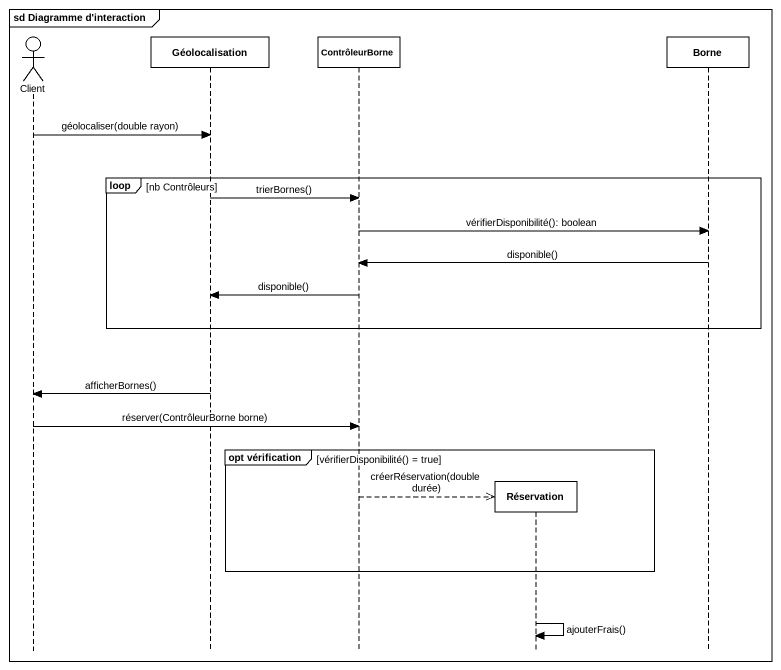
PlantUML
@startuml
mainframe sd Diagramme d'interaction
hide footbox
actor Client
participant Géolocalisation
participant ContrôleurBorne
participant Réservation
participant Borne

Client -> Géolocalisation : géolocaliser(double rayon)
loop nb Contrôleurs
  Géolocalisation -> ContrôleurBorne : trierBornes()
  ContrôleurBorne -> Borne : vérifierDisponibilité(): boolean
  Borne -> ContrôleurBorne : disponible()
  ContrôleurBorne -> Géolocalisation : disponible()
end
Géolocalisation -> Client : afficherBornes()
Client -> ContrôleurBorne : réserver(ContrôleurBorne borne)
group opt vérification [vérifierDisponibilité() = true]
  ContrôleurBorne -->> Réservation ** : créerRéservation(double durée)
end
Réservation -> Réservation : ajouterFrais()
@enduml
